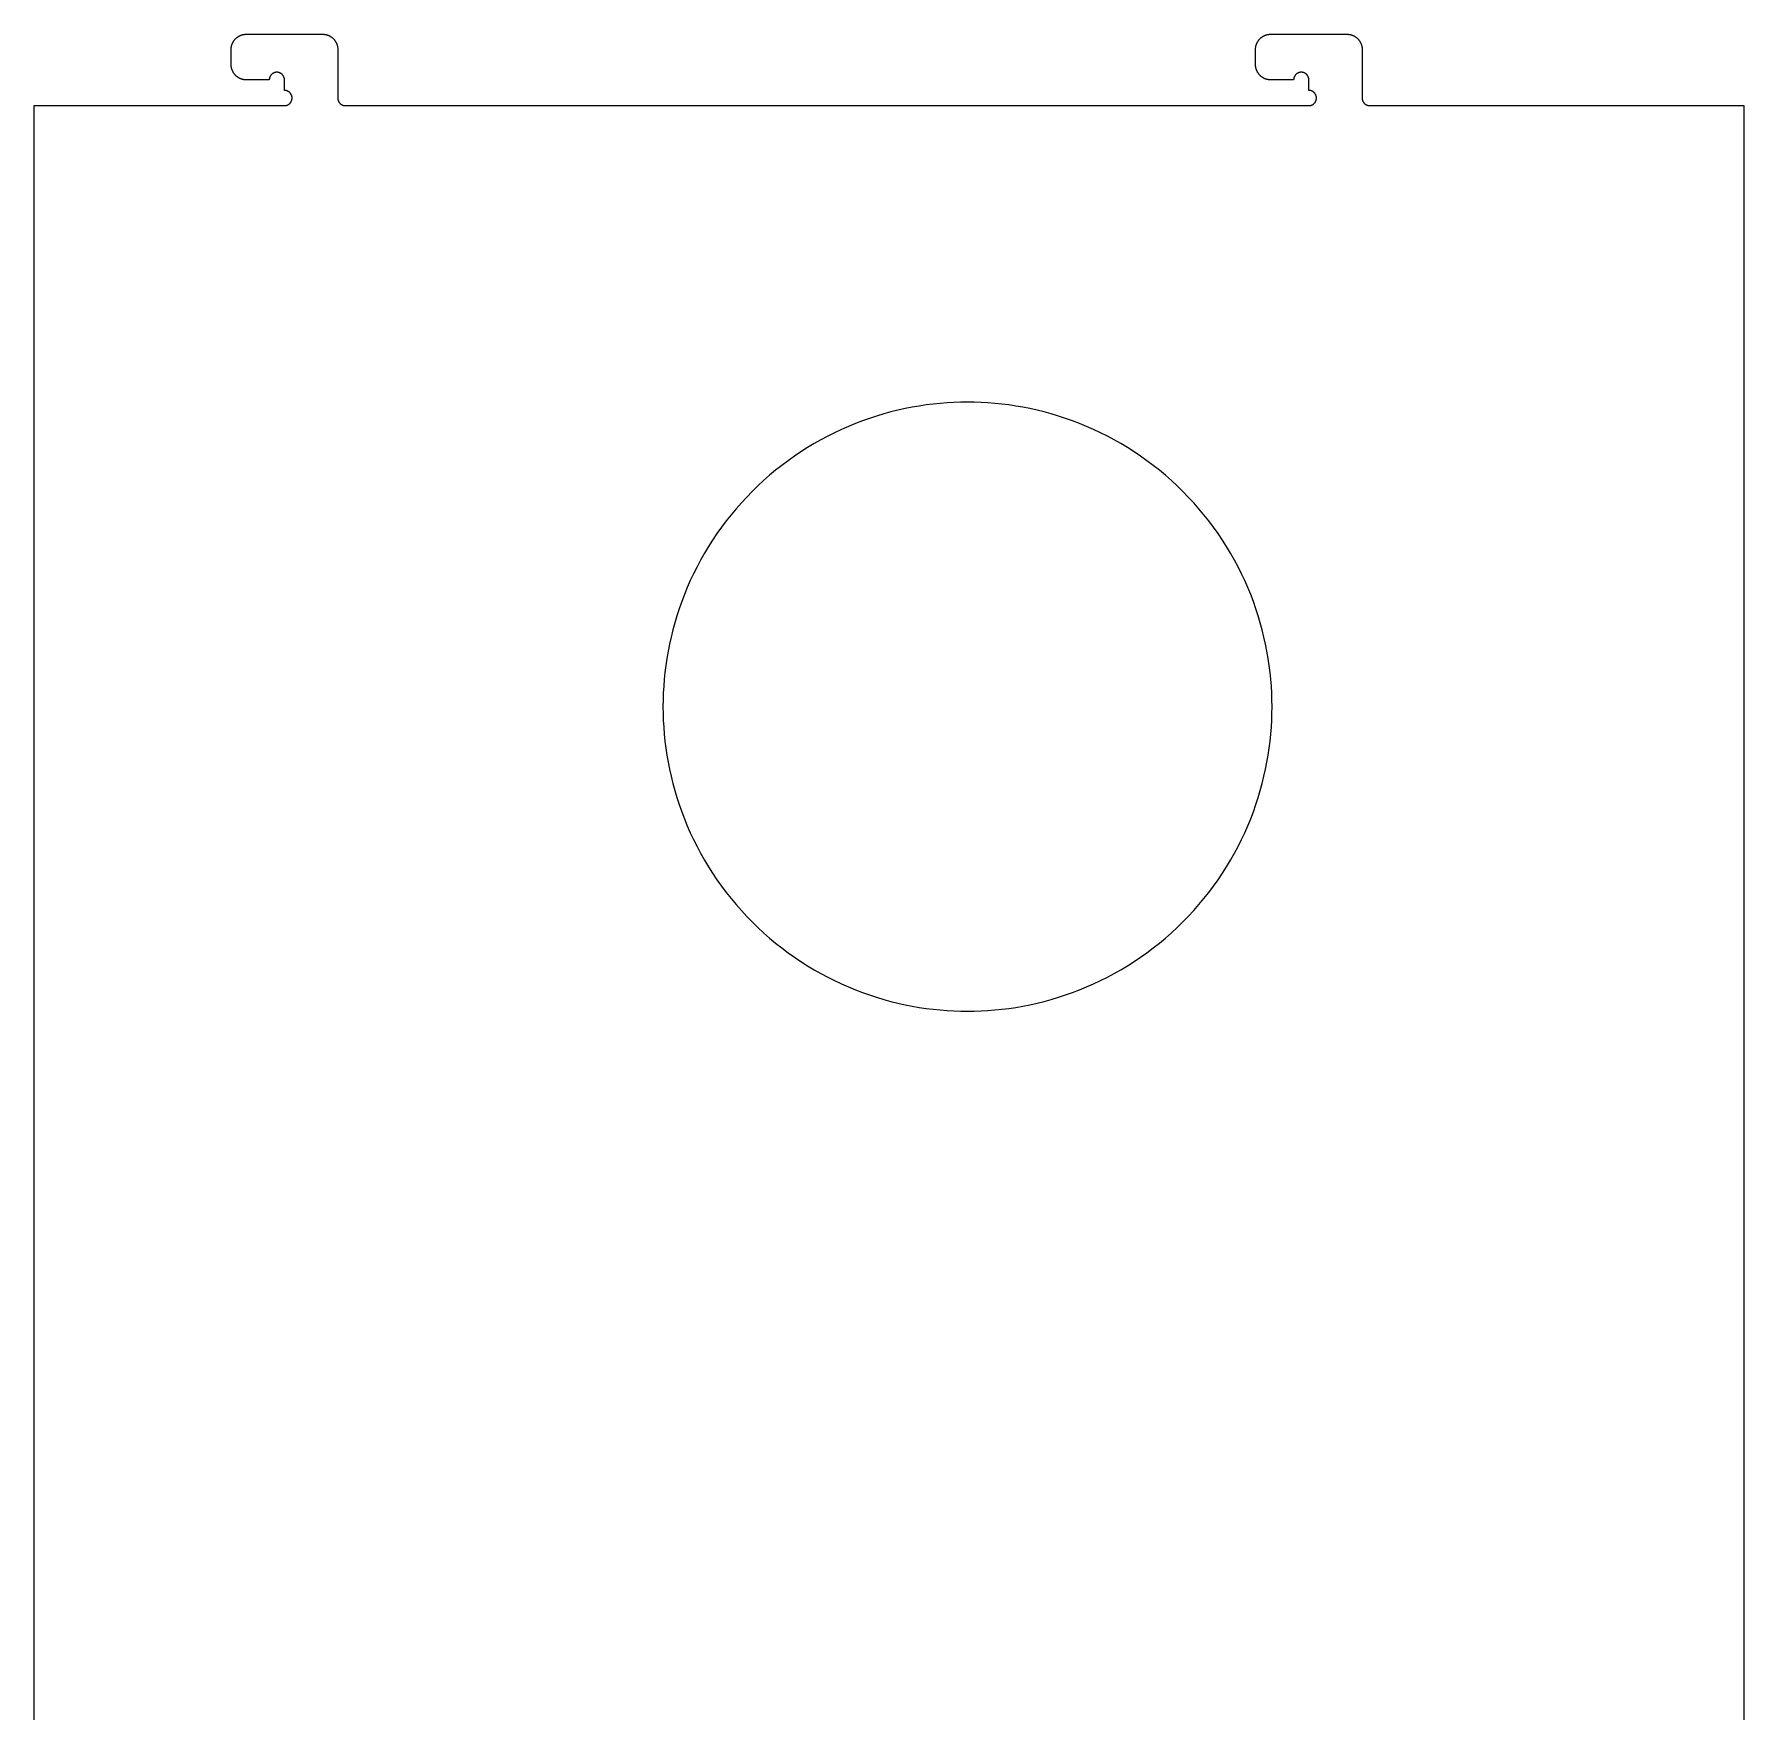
# Model space of a CAD drawing. Header units: millimetres. Extents: x -243 to 905, y 1585 to 2459.
# Drawn here: x -243.2 to 113.3, y 2107.7 to 2457.5 of the extents above; entities that cross this region are included whole.
import ezdxf

# ---------------------------------------------------------------- set-up
doc = ezdxf.new("R2010")
doc.units = ezdxf.units.MM
doc.header["$MEASUREMENT"] = 0
doc.layers.add('Layer 05', color=7, linetype='Continuous', true_color=0xffffff)

msp = doc.modelspace()

# ---------------------------------------------------------------- linework, layer by layer
at = {"layer": 'Layer 05'}
for points in [[(-243.17, 1911.51), (-243.17, 2176.24), (-243.17, 2442.65), (-190.98, 2442.65), (-190.94, 2442.65), (-190.91, 2442.65), (-190.87, 2442.66), (-190.83, 2442.66), (-190.8, 2442.66), (-190.76, 2442.67), (-190.72, 2442.67), (-190.69, 2442.68), (-190.65, 2442.69), (-190.61, 2442.69), (-190.58, 2442.7), (-190.54, 2442.71), (-190.5, 2442.72), (-190.47, 2442.74), (-190.43, 2442.75), (-190.39, 2442.76), (-190.36, 2442.78), (-190.32, 2442.79), (-190.28, 2442.81), (-190.25, 2442.83), (-190.21, 2442.85), (-190.18, 2442.87), (-190.14, 2442.89), (-190.11, 2442.91), (-190.07, 2442.93), (-190.04, 2442.96), (-190.01, 2442.98), (-189.98, 2443.01), (-189.94, 2443.03), (-189.91, 2443.06), (-189.88, 2443.09), (-189.85, 2443.12), (-189.82, 2443.15), (-189.8, 2443.18), (-189.77, 2443.21), (-189.74, 2443.24), (-189.72, 2443.27), (-189.69, 2443.3), (-189.67, 2443.34), (-189.65, 2443.37), (-189.63, 2443.4), (-189.6, 2443.44), (-189.58, 2443.47), (-189.57, 2443.51), (-189.55, 2443.55), (-189.53, 2443.58), (-189.52, 2443.62), (-189.5, 2443.66), (-189.49, 2443.69), (-189.47, 2443.73), (-189.46, 2443.77), (-189.45, 2443.8), (-189.44, 2443.84), (-189.43, 2443.88), (-189.42, 2443.91), (-189.42, 2443.95), (-189.41, 2443.99), (-189.4, 2444.02), (-189.4, 2444.06), (-189.4, 2444.1), (-189.39, 2444.13), (-189.39, 2444.17), (-189.39, 2444.2), (-189.39, 2444.24), (-189.39, 2444.27), (-189.39, 2444.31), (-189.39, 2444.35), (-189.4, 2444.38), (-189.4, 2444.42), (-189.4, 2444.45), (-189.41, 2444.49), (-189.42, 2444.53), (-189.42, 2444.57), (-189.43, 2444.6), (-189.44, 2444.64), (-189.45, 2444.68), (-189.46, 2444.71), (-189.47, 2444.75), (-189.49, 2444.79), (-189.5, 2444.82), (-189.52, 2444.86), (-189.53, 2444.9), (-189.55, 2444.93), (-189.57, 2444.97), (-189.58, 2445), (-189.6, 2445.04), (-189.63, 2445.07), (-189.65, 2445.11), (-189.67, 2445.14), (-189.69, 2445.18), (-189.72, 2445.21), (-189.74, 2445.24), (-189.77, 2445.27), (-189.8, 2445.3), (-189.82, 2445.33), (-189.85, 2445.36), (-189.88, 2445.39), (-189.91, 2445.42), (-189.94, 2445.45), (-189.98, 2445.47), (-190.01, 2445.5), (-190.04, 2445.52), (-190.07, 2445.55), (-190.11, 2445.57), (-190.14, 2445.59), (-190.18, 2445.61), (-190.21, 2445.63), (-190.25, 2445.65), (-190.28, 2445.67), (-190.32, 2445.68), (-190.36, 2445.7), (-190.39, 2445.72), (-190.43, 2445.73), (-190.47, 2445.74), (-190.5, 2445.75), (-190.54, 2445.77), (-190.58, 2445.78), (-190.61, 2445.78), (-190.65, 2445.79), (-190.69, 2445.8), (-190.72, 2445.81), (-190.76, 2445.81), (-190.8, 2445.82), (-190.83, 2445.82), (-190.87, 2445.82), (-190.91, 2445.83), (-190.94, 2445.83), (-190.98, 2445.83), (-190.98, 2448.02), (-190.98, 2448.06), (-190.98, 2448.1), (-190.98, 2448.13), (-190.98, 2448.17), (-190.99, 2448.2), (-190.99, 2448.24), (-191, 2448.28), (-191, 2448.31), (-191.01, 2448.35), (-191.02, 2448.39), (-191.03, 2448.42), (-191.04, 2448.46), (-191.05, 2448.5), (-191.06, 2448.54), (-191.07, 2448.57), (-191.09, 2448.61), (-191.1, 2448.65), (-191.12, 2448.68), (-191.14, 2448.72), (-191.15, 2448.75), (-191.17, 2448.79), (-191.19, 2448.82), (-191.21, 2448.86), (-191.23, 2448.89), (-191.26, 2448.93), (-191.28, 2448.96), (-191.31, 2448.99), (-191.33, 2449.02), (-191.36, 2449.06), (-191.38, 2449.09), (-191.41, 2449.12), (-191.44, 2449.15), (-191.47, 2449.18), (-191.5, 2449.2), (-191.53, 2449.23), (-191.56, 2449.26), (-191.6, 2449.28), (-191.63, 2449.31), (-191.66, 2449.33), (-191.69, 2449.35), (-191.73, 2449.37), (-191.76, 2449.4), (-191.8, 2449.42), (-191.83, 2449.43), (-191.87, 2449.45), (-191.91, 2449.47), (-191.94, 2449.49), (-191.98, 2449.5), (-192.02, 2449.51), (-192.05, 2449.53), (-192.09, 2449.54), (-192.13, 2449.55), (-192.16, 2449.56), (-192.2, 2449.57), (-192.24, 2449.58), (-192.27, 2449.59), (-192.31, 2449.59), (-192.35, 2449.6), (-192.38, 2449.6), (-192.42, 2449.61), (-192.46, 2449.61), (-192.49, 2449.61), (-192.53, 2449.61), (-192.56, 2449.61), (-192.6, 2449.61), (-192.63, 2449.61), (-192.67, 2449.61), (-192.71, 2449.61), (-192.74, 2449.6), (-192.78, 2449.6), (-192.82, 2449.59), (-192.85, 2449.59), (-192.89, 2449.58), (-192.93, 2449.57), (-192.96, 2449.56), (-193, 2449.55), (-193.04, 2449.54), (-193.07, 2449.53), (-193.11, 2449.51), (-193.15, 2449.5), (-193.18, 2449.48), (-193.22, 2449.47), (-193.26, 2449.45), (-193.29, 2449.43), (-193.33, 2449.41), (-193.36, 2449.39), (-193.4, 2449.37), (-193.43, 2449.35), (-193.47, 2449.33), (-193.5, 2449.3), (-193.53, 2449.28), (-193.56, 2449.25), (-193.6, 2449.23), (-193.63, 2449.2), (-193.66, 2449.17), (-193.69, 2449.14), (-193.71, 2449.11), (-193.74, 2449.08), (-193.77, 2449.05), (-193.8, 2449.02), (-193.82, 2448.99), (-193.85, 2448.96), (-193.87, 2448.92), (-193.89, 2448.89), (-193.91, 2448.85), (-193.93, 2448.82), (-193.95, 2448.78), (-193.97, 2448.75), (-193.99, 2448.71), (-194.01, 2448.68), (-194.02, 2448.64), (-194.04, 2448.6), (-194.05, 2448.57), (-194.07, 2448.53), (-194.08, 2448.49), (-194.09, 2448.45), (-194.1, 2448.42), (-194.11, 2448.38), (-194.12, 2448.34), (-194.12, 2448.31), (-194.13, 2448.27), (-194.14, 2448.23), (-194.14, 2448.19), (-194.14, 2448.16), (-194.15, 2448.12), (-194.15, 2448.09), (-194.15, 2448.05), (-194.15, 2448.01), (-198.91, 2448.01), (-198.98, 2448.02), (-199.06, 2448.02), (-199.13, 2448.02), (-199.2, 2448.03), (-199.27, 2448.03), (-199.34, 2448.04), (-199.42, 2448.05), (-199.49, 2448.07), (-199.57, 2448.08), (-199.64, 2448.1), (-199.71, 2448.12), (-199.79, 2448.14), (-199.86, 2448.16), (-199.94, 2448.18), (-200.01, 2448.21), (-200.08, 2448.24), (-200.16, 2448.27), (-200.23, 2448.3), (-200.3, 2448.33), (-200.37, 2448.37), (-200.44, 2448.41), (-200.51, 2448.45), (-200.58, 2448.49), (-200.65, 2448.53), (-200.72, 2448.58), (-200.79, 2448.63), (-200.85, 2448.68), (-200.91, 2448.73), (-200.98, 2448.78), (-201.04, 2448.83), (-201.1, 2448.89), (-201.16, 2448.95), (-201.22, 2449.01), (-201.27, 2449.07), (-201.33, 2449.13), (-201.38, 2449.19), (-201.43, 2449.26), (-201.48, 2449.32), (-201.53, 2449.39), (-201.57, 2449.46), (-201.61, 2449.53), (-201.66, 2449.59), (-201.7, 2449.67), (-201.73, 2449.74), (-201.77, 2449.81), (-201.8, 2449.88), (-201.84, 2449.95), (-201.87, 2450.03), (-201.89, 2450.1), (-201.92, 2450.17), (-201.94, 2450.25), (-201.97, 2450.32), (-201.99, 2450.4), (-202, 2450.47), (-202.02, 2450.55), (-202.04, 2450.62), (-202.05, 2450.69), (-202.06, 2450.77), (-202.07, 2450.84), (-202.08, 2450.91), (-202.08, 2450.99), (-202.09, 2451.06), (-202.09, 2451.13), (-202.09, 2451.2), (-202.09, 2454.37), (-202.09, 2454.44), (-202.09, 2454.52), (-202.08, 2454.59), (-202.08, 2454.66), (-202.07, 2454.73), (-202.06, 2454.81), (-202.05, 2454.88), (-202.04, 2454.95), (-202.02, 2455.03), (-202, 2455.1), (-201.99, 2455.17), (-201.97, 2455.25), (-201.94, 2455.32), (-201.92, 2455.4), (-201.89, 2455.47), (-201.87, 2455.54), (-201.84, 2455.62), (-201.8, 2455.69), (-201.77, 2455.76), (-201.73, 2455.83), (-201.7, 2455.9), (-201.66, 2455.97), (-201.61, 2456.04), (-201.57, 2456.11), (-201.53, 2456.18), (-201.48, 2456.25), (-201.43, 2456.31), (-201.38, 2456.38), (-201.33, 2456.44), (-201.27, 2456.5), (-201.22, 2456.56), (-201.16, 2456.62), (-201.1, 2456.68), (-201.04, 2456.73), (-200.98, 2456.79), (-200.91, 2456.84), (-200.85, 2456.89), (-200.79, 2456.94), (-200.72, 2456.99), (-200.65, 2457.03), (-200.58, 2457.08), (-200.51, 2457.12), (-200.44, 2457.16), (-200.37, 2457.19), (-200.3, 2457.23), (-200.23, 2457.26), (-200.16, 2457.3), (-200.08, 2457.33), (-200.01, 2457.35), (-199.94, 2457.38), (-199.86, 2457.4), (-199.79, 2457.43), (-199.71, 2457.45), (-199.64, 2457.47), (-199.57, 2457.48), (-199.49, 2457.5), (-199.42, 2457.51), (-199.34, 2457.52), (-199.27, 2457.53), (-199.2, 2457.54), (-199.13, 2457.54), (-199.06, 2457.55), (-198.98, 2457.55), (-198.91, 2457.55), (-183.04, 2457.55), (-182.97, 2457.55), (-182.9, 2457.55), (-182.83, 2457.54), (-182.75, 2457.54), (-182.68, 2457.53), (-182.61, 2457.52), (-182.53, 2457.51), (-182.46, 2457.5), (-182.39, 2457.48), (-182.31, 2457.47), (-182.24, 2457.45), (-182.16, 2457.43), (-182.09, 2457.4), (-182.02, 2457.38), (-181.94, 2457.35), (-181.87, 2457.33), (-181.8, 2457.3), (-181.72, 2457.26), (-181.65, 2457.23), (-181.58, 2457.19), (-181.51, 2457.16), (-181.44, 2457.12), (-181.37, 2457.08), (-181.3, 2457.03), (-181.23, 2456.99), (-181.17, 2456.94), (-181.1, 2456.89), (-181.04, 2456.84), (-180.97, 2456.79), (-180.91, 2456.73), (-180.85, 2456.68), (-180.79, 2456.62), (-180.74, 2456.56), (-180.68, 2456.5), (-180.63, 2456.44), (-180.57, 2456.38), (-180.52, 2456.31), (-180.47, 2456.25), (-180.43, 2456.18), (-180.38, 2456.11), (-180.34, 2456.04), (-180.3, 2455.97), (-180.26, 2455.9), (-180.22, 2455.83), (-180.18, 2455.76), (-180.15, 2455.69), (-180.12, 2455.62), (-180.09, 2455.54), (-180.06, 2455.47), (-180.03, 2455.4), (-180.01, 2455.32), (-179.99, 2455.25), (-179.97, 2455.17), (-179.95, 2455.1), (-179.93, 2455.03), (-179.92, 2454.95), (-179.9, 2454.88), (-179.89, 2454.81), (-179.88, 2454.73), (-179.88, 2454.66), (-179.87, 2454.59), (-179.87, 2454.52), (-179.86, 2454.44), (-179.86, 2454.37), (-179.86, 2444.24), (-179.86, 2444.2), (-179.86, 2444.17), (-179.86, 2444.13), (-179.86, 2444.1), (-179.85, 2444.06), (-179.85, 2444.02), (-179.84, 2443.99), (-179.84, 2443.95), (-179.83, 2443.91), (-179.82, 2443.88), (-179.81, 2443.84), (-179.8, 2443.8), (-179.79, 2443.77), (-179.78, 2443.73), (-179.77, 2443.69), (-179.75, 2443.66), (-179.74, 2443.62), (-179.72, 2443.58), (-179.7, 2443.55), (-179.69, 2443.51), (-179.67, 2443.47), (-179.65, 2443.44), (-179.63, 2443.4), (-179.6, 2443.37), (-179.58, 2443.34), (-179.56, 2443.3), (-179.53, 2443.27), (-179.51, 2443.24), (-179.48, 2443.21), (-179.46, 2443.18), (-179.43, 2443.15), (-179.4, 2443.12), (-179.37, 2443.09), (-179.34, 2443.06), (-179.31, 2443.03), (-179.28, 2443.01), (-179.24, 2442.98), (-179.21, 2442.96), (-179.18, 2442.93), (-179.14, 2442.91), (-179.11, 2442.89), (-179.08, 2442.87), (-179.04, 2442.85), (-179.01, 2442.83), (-178.97, 2442.81), (-178.93, 2442.79), (-178.9, 2442.78), (-178.86, 2442.76), (-178.82, 2442.75), (-178.79, 2442.74), (-178.75, 2442.72), (-178.71, 2442.71), (-178.68, 2442.7), (-178.64, 2442.69), (-178.6, 2442.69), (-178.56, 2442.68), (-178.53, 2442.67), (-178.49, 2442.67), (-178.46, 2442.66), (-178.42, 2442.66), (-178.38, 2442.66), (-178.35, 2442.65), (-178.31, 2442.65), (-178.28, 2442.65), (-76.21, 2442.65), (22.64, 2442.65), (22.68, 2442.65), (22.71, 2442.65), (22.75, 2442.66), (22.79, 2442.66), (22.82, 2442.66), (22.86, 2442.67), (22.9, 2442.67), (22.93, 2442.68), (22.97, 2442.69), (23.01, 2442.69), (23.04, 2442.7), (23.08, 2442.71), (23.12, 2442.72), (23.15, 2442.74), (23.19, 2442.75), (23.23, 2442.76), (23.26, 2442.78), (23.3, 2442.79), (23.34, 2442.81), (23.37, 2442.83), (23.41, 2442.85), (23.44, 2442.87), (23.48, 2442.89), (23.51, 2442.91), (23.55, 2442.93), (23.58, 2442.96), (23.61, 2442.98), (23.64, 2443.01), (23.68, 2443.03), (23.71, 2443.06), (23.74, 2443.09), (23.77, 2443.12), (23.8, 2443.15), (23.82, 2443.18), (23.85, 2443.21), (23.88, 2443.24), (23.9, 2443.27), (23.93, 2443.3), (23.95, 2443.34), (23.97, 2443.37), (23.99, 2443.4), (24.02, 2443.44), (24.04, 2443.47), (24.05, 2443.51), (24.07, 2443.55), (24.09, 2443.58), (24.1, 2443.62), (24.12, 2443.66), (24.13, 2443.69), (24.15, 2443.73), (24.16, 2443.77), (24.17, 2443.8), (24.18, 2443.84), (24.19, 2443.88), (24.2, 2443.91), (24.2, 2443.95), (24.21, 2443.99), (24.22, 2444.02), (24.22, 2444.06), (24.22, 2444.1), (24.23, 2444.13), (24.23, 2444.17), (24.23, 2444.2), (24.23, 2444.24), (24.23, 2444.27), (24.23, 2444.31), (24.23, 2444.35), (24.22, 2444.38), (24.22, 2444.42), (24.22, 2444.45), (24.21, 2444.49), (24.2, 2444.53), (24.2, 2444.57), (24.19, 2444.6), (24.18, 2444.64), (24.17, 2444.68), (24.16, 2444.71), (24.15, 2444.75), (24.13, 2444.79), (24.12, 2444.82), (24.1, 2444.86), (24.09, 2444.9), (24.07, 2444.93), (24.05, 2444.97), (24.04, 2445), (24.02, 2445.04), (23.99, 2445.07), (23.97, 2445.11), (23.95, 2445.14), (23.93, 2445.18), (23.9, 2445.21), (23.88, 2445.24), (23.85, 2445.27), (23.82, 2445.3), (23.8, 2445.33), (23.77, 2445.36), (23.74, 2445.39), (23.71, 2445.42), (23.68, 2445.45), (23.64, 2445.47), (23.61, 2445.5), (23.58, 2445.52), (23.55, 2445.55), (23.51, 2445.57), (23.48, 2445.59), (23.44, 2445.61), (23.41, 2445.63), (23.37, 2445.65), (23.34, 2445.67), (23.3, 2445.68), (23.26, 2445.7), (23.23, 2445.72), (23.19, 2445.73), (23.15, 2445.74), (23.12, 2445.75), (23.08, 2445.77), (23.04, 2445.78), (23.01, 2445.78), (22.97, 2445.79), (22.93, 2445.8), (22.9, 2445.81), (22.86, 2445.81), (22.82, 2445.82), (22.79, 2445.82), (22.75, 2445.82), (22.71, 2445.83), (22.68, 2445.83), (22.64, 2445.83), (22.64, 2448.02), (22.64, 2448.06), (22.64, 2448.1), (22.64, 2448.13), (22.64, 2448.17), (22.63, 2448.2), (22.63, 2448.24), (22.62, 2448.28), (22.62, 2448.31), (22.61, 2448.35), (22.6, 2448.39), (22.59, 2448.42), (22.58, 2448.46), (22.57, 2448.5), (22.56, 2448.54), (22.55, 2448.57), (22.53, 2448.61), (22.52, 2448.65), (22.5, 2448.68), (22.48, 2448.72), (22.47, 2448.75), (22.45, 2448.79), (22.43, 2448.82), (22.41, 2448.86), (22.39, 2448.89), (22.36, 2448.93), (22.34, 2448.96), (22.31, 2448.99), (22.29, 2449.02), (22.26, 2449.06), (22.24, 2449.09), (22.21, 2449.12), (22.18, 2449.15), (22.15, 2449.18), (22.12, 2449.2), (22.09, 2449.23), (22.06, 2449.26), (22.02, 2449.28), (21.99, 2449.31), (21.96, 2449.33), (21.93, 2449.35), (21.89, 2449.37), (21.86, 2449.4), (21.82, 2449.42), (21.79, 2449.43), (21.75, 2449.45), (21.71, 2449.47), (21.68, 2449.49), (21.64, 2449.5), (21.6, 2449.51), (21.57, 2449.53), (21.53, 2449.54), (21.49, 2449.55), (21.46, 2449.56), (21.42, 2449.57), (21.38, 2449.58), (21.35, 2449.59), (21.31, 2449.59), (21.27, 2449.6), (21.24, 2449.6), (21.2, 2449.61), (21.16, 2449.61), (21.13, 2449.61), (21.09, 2449.61), (21.06, 2449.61), (21.02, 2449.61), (20.99, 2449.61), (20.95, 2449.61), (20.91, 2449.61), (20.88, 2449.6), (20.84, 2449.6), (20.8, 2449.59), (20.77, 2449.59), (20.73, 2449.58), (20.69, 2449.57), (20.66, 2449.56), (20.62, 2449.55), (20.58, 2449.54), (20.55, 2449.53), (20.51, 2449.51), (20.47, 2449.5), (20.44, 2449.48), (20.4, 2449.47), (20.36, 2449.45), (20.33, 2449.43), (20.29, 2449.41), (20.26, 2449.39), (20.22, 2449.37), (20.19, 2449.35), (20.15, 2449.33), (20.12, 2449.3), (20.09, 2449.28), (20.06, 2449.25), (20.02, 2449.23), (19.99, 2449.2), (19.96, 2449.17), (19.93, 2449.14), (19.91, 2449.11), (19.88, 2449.08), (19.85, 2449.05), (19.82, 2449.02), (19.8, 2448.99), (19.77, 2448.96), (19.75, 2448.92), (19.73, 2448.89), (19.71, 2448.85), (19.69, 2448.82), (19.67, 2448.78), (19.65, 2448.75), (19.63, 2448.71), (19.61, 2448.68), (19.6, 2448.64), (19.58, 2448.6), (19.57, 2448.57), (19.55, 2448.53), (19.54, 2448.49), (19.53, 2448.45), (19.52, 2448.42), (19.51, 2448.38), (19.5, 2448.34), (19.5, 2448.31), (19.49, 2448.27), (19.48, 2448.23), (19.48, 2448.19), (19.48, 2448.16), (19.47, 2448.12), (19.47, 2448.09), (19.47, 2448.05), (19.47, 2448.01), (14.71, 2448.01), (14.64, 2448.02), (14.56, 2448.02), (14.49, 2448.02), (14.42, 2448.03), (14.35, 2448.03), (14.28, 2448.04), (14.2, 2448.05), (14.13, 2448.07), (14.05, 2448.08), (13.98, 2448.1), (13.91, 2448.12), (13.83, 2448.14), (13.76, 2448.16), (13.68, 2448.18), (13.61, 2448.21), (13.54, 2448.24), (13.46, 2448.27), (13.39, 2448.3), (13.32, 2448.33), (13.25, 2448.37), (13.18, 2448.41), (13.11, 2448.45), (13.04, 2448.49), (12.97, 2448.53), (12.9, 2448.58), (12.83, 2448.63), (12.77, 2448.68), (12.71, 2448.73), (12.64, 2448.78), (12.58, 2448.83), (12.52, 2448.89), (12.46, 2448.95), (12.4, 2449.01), (12.35, 2449.07), (12.29, 2449.13), (12.24, 2449.19), (12.19, 2449.26), (12.14, 2449.32), (12.09, 2449.39), (12.05, 2449.46), (12.01, 2449.53), (11.96, 2449.59), (11.92, 2449.67), (11.89, 2449.74), (11.85, 2449.81), (11.82, 2449.88), (11.78, 2449.95), (11.75, 2450.03), (11.73, 2450.1), (11.7, 2450.17), (11.68, 2450.25), (11.65, 2450.32), (11.63, 2450.4), (11.62, 2450.47), (11.6, 2450.55), (11.58, 2450.62), (11.57, 2450.69), (11.56, 2450.77), (11.55, 2450.84), (11.54, 2450.91), (11.54, 2450.99), (11.53, 2451.06), (11.53, 2451.13), (11.53, 2451.2), (11.53, 2454.37), (11.53, 2454.44), (11.53, 2454.52), (11.54, 2454.59), (11.54, 2454.66), (11.55, 2454.73), (11.56, 2454.81), (11.57, 2454.88), (11.58, 2454.95), (11.6, 2455.03), (11.62, 2455.1), (11.63, 2455.17), (11.65, 2455.25), (11.68, 2455.32), (11.7, 2455.4), (11.73, 2455.47), (11.75, 2455.54), (11.78, 2455.62), (11.82, 2455.69), (11.85, 2455.76), (11.89, 2455.83), (11.92, 2455.9), (11.96, 2455.97), (12.01, 2456.04), (12.05, 2456.11), (12.09, 2456.18), (12.14, 2456.25), (12.19, 2456.31), (12.24, 2456.38), (12.29, 2456.44), (12.35, 2456.5), (12.4, 2456.56), (12.46, 2456.62), (12.52, 2456.68), (12.58, 2456.73), (12.64, 2456.79), (12.71, 2456.84), (12.77, 2456.89), (12.83, 2456.94), (12.9, 2456.99), (12.97, 2457.03), (13.04, 2457.08), (13.11, 2457.12), (13.18, 2457.16), (13.25, 2457.19), (13.32, 2457.23), (13.39, 2457.26), (13.46, 2457.3), (13.54, 2457.33), (13.61, 2457.35), (13.68, 2457.38), (13.76, 2457.4), (13.83, 2457.43), (13.91, 2457.45), (13.98, 2457.47), (14.05, 2457.48), (14.13, 2457.5), (14.2, 2457.51), (14.28, 2457.52), (14.35, 2457.53), (14.42, 2457.54), (14.49, 2457.54), (14.56, 2457.55), (14.64, 2457.55), (14.71, 2457.55), (30.58, 2457.55), (30.65, 2457.55), (30.72, 2457.55), (30.79, 2457.54), (30.87, 2457.54), (30.94, 2457.53), (31.01, 2457.52), (31.09, 2457.51), (31.16, 2457.5), (31.23, 2457.48), (31.31, 2457.47), (31.38, 2457.45), (31.46, 2457.43), (31.53, 2457.4), (31.6, 2457.38), (31.68, 2457.35), (31.75, 2457.33), (31.82, 2457.3), (31.9, 2457.26), (31.97, 2457.23), (32.04, 2457.19), (32.11, 2457.16), (32.18, 2457.12), (32.25, 2457.08), (32.32, 2457.03), (32.39, 2456.99), (32.45, 2456.94), (32.52, 2456.89), (32.58, 2456.84), (32.65, 2456.79), (32.71, 2456.73), (32.77, 2456.68), (32.83, 2456.62), (32.88, 2456.56), (32.94, 2456.5), (32.99, 2456.44), (33.05, 2456.38), (33.1, 2456.31), (33.15, 2456.25), (33.19, 2456.18), (33.24, 2456.11), (33.28, 2456.04), (33.32, 2455.97), (33.36, 2455.9), (33.4, 2455.83), (33.44, 2455.76), (33.47, 2455.69), (33.5, 2455.62), (33.53, 2455.54), (33.56, 2455.47), (33.59, 2455.4), (33.61, 2455.32), (33.63, 2455.25), (33.65, 2455.17), (33.67, 2455.1), (33.69, 2455.03), (33.7, 2454.95), (33.72, 2454.88), (33.73, 2454.81), (33.74, 2454.73), (33.74, 2454.66), (33.75, 2454.59), (33.75, 2454.52), (33.76, 2454.44), (33.76, 2454.37), (33.76, 2444.24), (33.76, 2444.2), (33.76, 2444.17), (33.76, 2444.13), (33.76, 2444.1), (33.77, 2444.06), (33.77, 2444.02), (33.78, 2443.99), (33.78, 2443.95), (33.79, 2443.91), (33.8, 2443.88), (33.81, 2443.84), (33.82, 2443.8), (33.83, 2443.77), (33.84, 2443.73), (33.85, 2443.69), (33.87, 2443.66), (33.88, 2443.62), (33.9, 2443.58), (33.92, 2443.55), (33.93, 2443.51), (33.95, 2443.47), (33.97, 2443.44), (33.99, 2443.4), (34.02, 2443.37), (34.04, 2443.34), (34.06, 2443.3), (34.09, 2443.27), (34.11, 2443.24), (34.14, 2443.21), (34.16, 2443.18), (34.19, 2443.15), (34.22, 2443.12), (34.25, 2443.09), (34.28, 2443.06), (34.31, 2443.03), (34.34, 2443.01), (34.38, 2442.98), (34.41, 2442.96), (34.44, 2442.93), (34.48, 2442.91), (34.51, 2442.89), (34.54, 2442.87), (34.58, 2442.85), (34.61, 2442.83), (34.65, 2442.81), (34.69, 2442.79), (34.72, 2442.78), (34.76, 2442.76), (34.8, 2442.75), (34.83, 2442.74), (34.87, 2442.72), (34.91, 2442.71), (34.94, 2442.7), (34.98, 2442.69), (35.02, 2442.69), (35.06, 2442.68), (35.09, 2442.67), (35.13, 2442.67), (35.16, 2442.66), (35.2, 2442.66), (35.24, 2442.66), (35.27, 2442.65), (35.31, 2442.65), (35.34, 2442.65), (113.35, 2442.65), (113.35, 2177.92), (113.35, 1911.51)], [(-48.54, 2380.82), (-49.95, 2380.8), (-51.37, 2380.76), (-52.8, 2380.68), (-54.24, 2380.56), (-55.69, 2380.41), (-57.15, 2380.23), (-58.62, 2380.01), (-60.09, 2379.76), (-61.57, 2379.47), (-63.05, 2379.14), (-64.53, 2378.77), (-66.01, 2378.37), (-67.49, 2377.92), (-68.97, 2377.44), (-70.44, 2376.92), (-71.91, 2376.36), (-73.37, 2375.76), (-74.83, 2375.12), (-76.27, 2374.44), (-77.7, 2373.73), (-79.12, 2372.97), (-80.52, 2372.17), (-81.91, 2371.34), (-83.28, 2370.47), (-84.64, 2369.56), (-85.97, 2368.61), (-87.27, 2367.63), (-88.56, 2366.62), (-89.82, 2365.57), (-91.05, 2364.48), (-92.26, 2363.37), (-93.44, 2362.22), (-94.58, 2361.04), (-95.7, 2359.84), (-96.78, 2358.6), (-97.83, 2357.34), (-98.85, 2356.06), (-99.83, 2354.75), (-100.78, 2353.42), (-101.69, 2352.07), (-102.56, 2350.7), (-103.39, 2349.31), (-104.19, 2347.9), (-104.94, 2346.48), (-105.66, 2345.05), (-106.34, 2343.61), (-106.98, 2342.16), (-107.58, 2340.69), (-108.14, 2339.22), (-108.66, 2337.75), (-109.14, 2336.27), (-109.58, 2334.79), (-109.99, 2333.31), (-110.36, 2331.83), (-110.68, 2330.35), (-110.98, 2328.87), (-111.23, 2327.4), (-111.45, 2325.94), (-111.63, 2324.48), (-111.78, 2323.03), (-111.89, 2321.58), (-111.97, 2320.15), (-112.02, 2318.73), (-112.04, 2317.32), (-112.02, 2315.91), (-111.97, 2314.49), (-111.89, 2313.06), (-111.78, 2311.61), (-111.63, 2310.16), (-111.45, 2308.7), (-111.23, 2307.24), (-110.98, 2305.76), (-110.68, 2304.29), (-110.36, 2302.81), (-109.99, 2301.33), (-109.58, 2299.85), (-109.14, 2298.37), (-108.66, 2296.89), (-108.14, 2295.41), (-107.58, 2293.95), (-106.98, 2292.48), (-106.34, 2291.03), (-105.66, 2289.59), (-104.94, 2288.15), (-104.19, 2286.74), (-103.39, 2285.33), (-102.56, 2283.94), (-101.69, 2282.57), (-100.78, 2281.22), (-99.83, 2279.89), (-98.85, 2278.58), (-97.83, 2277.3), (-96.78, 2276.04), (-95.7, 2274.8), (-94.58, 2273.6), (-93.44, 2272.42), (-92.26, 2271.27), (-91.05, 2270.15), (-89.82, 2269.07), (-88.56, 2268.02), (-87.27, 2267), (-85.97, 2266.02), (-84.64, 2265.08), (-83.28, 2264.17), (-81.91, 2263.3), (-80.52, 2262.47), (-79.12, 2261.67), (-77.7, 2260.91), (-76.27, 2260.2), (-74.83, 2259.52), (-73.37, 2258.88), (-71.91, 2258.28), (-70.44, 2257.72), (-68.97, 2257.2), (-67.49, 2256.71), (-66.01, 2256.27), (-64.53, 2255.87), (-63.05, 2255.5), (-61.57, 2255.17), (-60.09, 2254.88), (-58.62, 2254.62), (-57.15, 2254.41), (-55.69, 2254.22), (-54.24, 2254.08), (-52.8, 2253.96), (-51.37, 2253.88), (-49.95, 2253.84), (-48.54, 2253.82)], [(14.96, 2317.32), (14.95, 2318.73), (14.9, 2320.15), (14.82, 2321.58), (14.71, 2323.03), (14.56, 2324.48), (14.38, 2325.94), (14.16, 2327.4), (13.9, 2328.87), (13.61, 2330.35), (13.28, 2331.83), (12.92, 2333.31), (12.51, 2334.79), (12.07, 2336.27), (11.59, 2337.75), (11.07, 2339.22), (10.51, 2340.69), (9.91, 2342.16), (9.27, 2343.61), (8.59, 2345.05), (7.87, 2346.48), (7.11, 2347.9), (6.32, 2349.31), (5.48, 2350.7), (4.61, 2352.07), (3.7, 2353.42), (2.76, 2354.75), (1.78, 2356.06), (0.76, 2357.34), (-0.29, 2358.6), (-1.37, 2359.84), (-2.49, 2361.04), (-3.63, 2362.22), (-4.81, 2363.37), (-6.02, 2364.48), (-7.25, 2365.57), (-8.51, 2366.62), (-9.8, 2367.63), (-11.11, 2368.61), (-12.44, 2369.56), (-13.79, 2370.47), (-15.16, 2371.34), (-16.55, 2372.17), (-17.95, 2372.97), (-19.37, 2373.73), (-20.8, 2374.44), (-22.25, 2375.12), (-23.7, 2375.76), (-25.16, 2376.36), (-26.63, 2376.92), (-28.11, 2377.44), (-29.58, 2377.92), (-31.06, 2378.37), (-32.54, 2378.77), (-34.03, 2379.14), (-35.51, 2379.47), (-36.98, 2379.76), (-38.45, 2380.01), (-39.92, 2380.23), (-41.38, 2380.41), (-42.83, 2380.56), (-44.27, 2380.68), (-45.71, 2380.76), (-47.13, 2380.8), (-48.54, 2380.82)], [(-48.54, 2253.82), (-47.13, 2253.84), (-45.71, 2253.88), (-44.27, 2253.96), (-42.83, 2254.08), (-41.38, 2254.22), (-39.92, 2254.41), (-38.45, 2254.62), (-36.98, 2254.88), (-35.51, 2255.17), (-34.03, 2255.5), (-32.54, 2255.87), (-31.06, 2256.27), (-29.58, 2256.71), (-28.11, 2257.2), (-26.63, 2257.72), (-25.16, 2258.28), (-23.7, 2258.88), (-22.25, 2259.52), (-20.8, 2260.2), (-19.37, 2260.91), (-17.95, 2261.67), (-16.55, 2262.47), (-15.16, 2263.3), (-13.79, 2264.17), (-12.44, 2265.08), (-11.11, 2266.02), (-9.8, 2267), (-8.51, 2268.02), (-7.25, 2269.07), (-6.02, 2270.15), (-4.81, 2271.27), (-3.63, 2272.42), (-2.49, 2273.6), (-1.37, 2274.8), (-0.29, 2276.04), (0.76, 2277.3), (1.78, 2278.58), (2.76, 2279.89), (3.7, 2281.22), (4.61, 2282.57), (5.48, 2283.94), (6.32, 2285.33), (7.11, 2286.74), (7.87, 2288.15), (8.59, 2289.59), (9.27, 2291.03), (9.91, 2292.48), (10.51, 2293.95), (11.07, 2295.41), (11.59, 2296.89), (12.07, 2298.37), (12.51, 2299.85), (12.92, 2301.33), (13.28, 2302.81), (13.61, 2304.29), (13.9, 2305.76), (14.16, 2307.24), (14.38, 2308.7), (14.56, 2310.16), (14.71, 2311.61), (14.82, 2313.06), (14.9, 2314.49), (14.95, 2315.91), (14.96, 2317.32)]]:
    msp.add_lwpolyline(points, dxfattribs=at)

doc.saveas('drawing.dxf')
